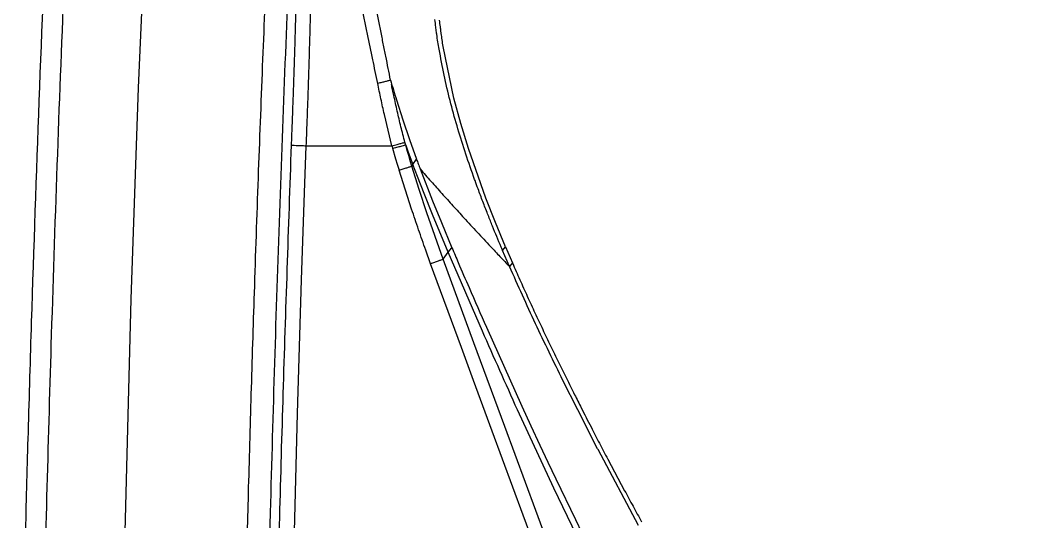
# Model space of a CAD drawing. Extents: x -51 to 27, y -13 to 136.
# Drawn here: x -50.55 to -40.82, y 61.93 to 66.73 of the extents above; entities that cross this region are included whole.
import ezdxf

# ---------------------------------------------------------------- set-up
doc = ezdxf.new("R2010")
doc.units = 0
doc.header["$MEASUREMENT"] = 0
doc.layers.add('GEOMETRY', color=2, linetype='Continuous', lineweight=25)

# ---------------------------------------------------------------- blocks, each defined once
blk = doc.blocks.new('2026 MONTERREY-BLOOM')
at = {"layer": 'GEOMETRY'}
for p, q in [((-37.7323, -17.6288), (-37.6473, -15.621)), ((-34.7089, -17.7253), (-34.8114, -17.2305)), ((-35.3159, -17.5528), (-35.3115, -17.574)), ((-35.3115, -17.574), (-35.3079, -17.5914)), ((-37.8035, -19.6527), (-37.7323, -17.6288)), ((-35.2594, -17.7438), (-35.1988, -17.9343)), ((-34.643, -17.9688), (-34.7089, -17.7253)), ((-35.3023, -18.1827), (-35.3751, -17.8829)), ((-35.1988, -17.9343), (-35.135, -18.1224)), ((-34.5691, -18.2098), (-34.643, -17.9688)), ((-36.1409, -18.6354), (-36.1242, -18.1827)), ((-36.1242, -18.1827), (-35.3023, -18.1827)), ((-35.3023, -18.1827), (-35.2949, -18.2102)), ((-35.1702, -18.1764), (-35.1776, -18.1496)), ((-35.1704, -18.1764), (-35.1459, -18.2437)), ((-35.156, -18.2271), (-35.1704, -18.1764)), ((-35.135, -18.1224), (-35.0669, -18.3116)), ((-35.2657, -18.3113), (-35.2949, -18.2102)), ((-35.1417, -18.2778), (-35.156, -18.2271)), ((-35.1459, -18.2437), (-35.101, -18.3635)), ((-35.1272, -18.3284), (-35.1417, -18.2778)), ((-34.4009, -18.6853), (-34.5691, -18.2098)), ((-35.2503, -18.3615), (-35.2657, -18.3113)), ((-35.2348, -18.4118), (-35.2503, -18.3615)), ((-35.1122, -18.379), (-35.1272, -18.3284)), ((-35.101, -18.3635), (-35.1122, -18.379)), ((-35.0422, -18.6015), (-35.1121, -18.3789)), ((-35.1012, -18.3635), (-35.0669, -18.3116)), ((-35.0577, -18.4775), (-35.1012, -18.3635)), ((-35.2336, -18.4157), (-35.2348, -18.4118)), ((-35.1134, -18.7906), (-35.2336, -18.4157)), ((-34.9935, -18.6414), (-35.0577, -18.4775)), ((-35.0318, -18.4053), (-34.913, -18.71)), ((-36.1694, -19.467), (-36.1409, -18.6354)), ((-34.9683, -18.8249), (-35.0422, -18.6015)), ((-34.9131, -18.8412), (-34.9935, -18.6414)), ((-34.913, -18.71), (-34.8285, -18.9174)), ((-34.3089, -18.9198), (-34.4009, -18.6853)), ((-34.8124, -19.2701), (-34.9683, -18.8249)), ((-34.7619, -19.2035), (-34.9131, -18.8412)), ((-34.8285, -18.9174), (-34.7266, -19.161)), ((-34.2127, -19.1522), (-34.3089, -18.9198)), ((-34.7619, -19.2035), (-34.7266, -19.161)), ((-34.2405, -19.1871), (-34.2127, -19.1521)), ((-34.2127, -19.1521), (-34.1468, -19.3064)), ((-34.9314, -19.3136), (-34.9781, -19.1838)), ((-34.8124, -19.2701), (-34.7619, -19.2035)), ((-34.4344, -19.9598), (-34.7619, -19.2035)), ((-34.1745, -19.3406), (-34.2405, -19.1871)), ((-34.6362, -20.1166), (-34.9314, -19.3136)), ((-34.5173, -20.0721), (-34.8124, -19.2701)), ((-34.1468, -19.3064), (-34.1745, -19.3406)), ((-36.2093, -20.7501), (-36.1694, -19.467)), ((-37.9106, -23.6985), (-37.8035, -19.6527)), ((-34.3963, -19.9232), (-34.0567, -20.6801)), ((-34.5191, -20.4346), (-34.6362, -20.1166)), ((-34.2205, -20.8761), (-34.5173, -20.0721)), ((-34.3402, -20.9203), (-34.5191, -20.4346)), ((-33.5208, -20.7164), (-33.6623, -20.4337)), ((-33.7496, -21.4666), (-34.0976, -20.7159)), ((-34.0567, -20.6801), (-33.9706, -20.8674)), ((-33.3301, -21.0876), (-33.5208, -20.7164)), ((-36.2754, -23.3138), (-36.2093, -20.7501)), ((-34.0441, -21.7234), (-34.3402, -20.9203)), ((-33.923, -21.68), (-34.2205, -20.8761)), ((-33.9706, -20.8674), (-33.8835, -21.0543)), ((-33.8835, -21.0543), (-33.8074, -21.2161)), ((-33.3253, -21.0967), (-33.3301, -21.0876)), ((-32.9367, -21.8237), (-33.3253, -21.0967)), ((-33.2323, -21.1866), (-33.0705, -21.49)), ((-33.8074, -21.2161), (-33.7304, -21.3777)), ((-33.7304, -21.3777), (-33.5416, -21.7673)), ((-33.3903, -22.2112), (-33.7496, -21.4666)), ((-33.6252, -22.4833), (-33.923, -21.68)), ((-33.8965, -22.1234), (-34.0441, -21.7234)), ((-33.5416, -21.7673), (-33.4796, -21.8938))]:
    blk.add_line(p, q, dxfattribs=at)
at = {"layer": 'GEOMETRY', "flags": 128}
for points in [[(-36.264, -18.1307), (-36.2621, -18.0796), (-36.2602, -18.0285)], [(-36.2658, -18.1775), (-36.2649, -18.1541), (-36.264, -18.1307)]]:
    blk.add_lwpolyline(points, dxfattribs=at)
at = {"layer": 'GEOMETRY'}
for points, knots in [([(-36.6427, -38.9849), (-36.6428, -38.748), (-36.6429, -38.2513), (-36.6431, -37.4958), (-36.643, -36.7174), (-36.6423, -35.9379), (-36.6409, -35.1552), (-36.6388, -34.37), (-36.6343, -33.1243), (-36.6247, -31.4274), (-36.6007, -28.7277), (-36.5557, -25.4875), (-36.48, -22.0033), (-36.3837, -18.8258), (-36.2694, -15.9518), (-36.1467, -13.5568), (-36.0218, -11.6425), (-35.9083, -10.2086), (-35.8038, -9.1111), (-35.7174, -8.3466), (-35.6715, -7.9173), (-35.5982, -7.4928), (-35.4908, -7.0801), (-35.3398, -6.6435), (-35.1358, -6.1898), (-34.8703, -5.7277), (-34.5603, -5.2943), (-34.2088, -4.8937), (-33.8193, -4.53), (-33.3956, -4.2066), (-32.942, -3.9269), (-32.4916, -3.7075), (-32.0535, -3.5411), (-31.634, -3.4198), (-31.1992, -3.3309), (-30.7502, -3.28), (-30.3002, -3.2288), (-29.6557, -3.1612), (-28.8172, -3.0818), (-27.5048, -2.9746), (-25.9207, -2.8687), (-23.9532, -2.7617), (-21.8759, -2.6679), (-19.6786, -2.5868), (-17.2507, -2.5139), (-14.59, -2.4519), (-11.7055, -2.4029), (-8.8195, -2.3695), (-5.9364, -2.3497), (-3.0548, -2.3416), (-0.5983, -2.3393), (1.4461, -2.34), (3.0915, -2.3423), (4.7536, -2.3465), (6.4156, -2.3534), (8.0545, -2.3645), (10.4077, -2.3864), (13.4813, -2.429), (16.9743, -2.5047), (20.1483, -2.6009), (23.0112, -2.7146), (25.3952, -2.8364), (27.3074, -2.9606), (28.7412, -3.0736), (29.84, -3.1777), (30.6063, -3.2639), (31.0378, -3.31), (31.4634, -3.3805), (31.8765, -3.4857), (32.3137, -3.6341), (32.7687, -3.8357), (33.2323, -4.0987), (33.6676, -4.4064), (34.0701, -4.7558), (34.436, -5.1433), (34.7616, -5.5651), (35.0437, -6.0171), (35.2785, -6.4922), (35.464, -6.9855), (35.6016, -7.491), (35.6829, -8.0099), (35.7387, -8.5338), (35.8146, -9.2299), (35.8967, -10.0974), (36.0051, -11.4079), (36.112, -12.9931), (36.2405, -15.3392), (36.3619, -18.1726), (36.4654, -21.4568), (36.5399, -24.7062), (36.5915, -27.9302), (36.6206, -30.8028), (36.6357, -33.3227), (36.6407, -34.9225), (36.6423, -35.9634), (36.6428, -36.4441), (36.643, -36.9237), (36.6431, -37.4023), (36.643, -37.8963), (36.6429, -38.4238), (36.6428, -38.792), (36.6428, -38.9849)], [0, 0, 0, 0, 0.005138, 0.010771, 0.016381, 0.022015, 0.027673, 0.03335, 0.039042, 0.054682, 0.070145, 0.097582, 0.124946, 0.145709, 0.16651, 0.187309, 0.197707, 0.208103, 0.218498, 0.221609, 0.224784, 0.227857, 0.230942, 0.234019, 0.237865, 0.24171, 0.245555, 0.249401, 0.253246, 0.257092, 0.260938, 0.264783, 0.267936, 0.271088, 0.274241, 0.277546, 0.280882, 0.284062, 0.291597, 0.299143, 0.312612, 0.326021, 0.341866, 0.357701, 0.373696, 0.394533, 0.415407, 0.436247, 0.457116, 0.477921, 0.498728, 0.51038, 0.52225, 0.534405, 0.54642, 0.558287, 0.569942, 0.597446, 0.624936, 0.645697, 0.666299, 0.687058, 0.697455, 0.707849, 0.718242, 0.721382, 0.724571, 0.72765, 0.730727, 0.733804, 0.737651, 0.741498, 0.745344, 0.74919, 0.753036, 0.756881, 0.760725, 0.76457, 0.768352, 0.772136, 0.775907, 0.779727, 0.783559, 0.79109, 0.798621, 0.812071, 0.825537, 0.849567, 0.873561, 0.896782, 0.920041, 0.943476, 0.95907, 0.97468, 0.978164, 0.981639, 0.985104, 0.988563, 0.992016, 0.995816, 1, 1, 1, 1]), ([(-36.8548, -34.3243), (-36.8526, -33.7503), (-36.8482, -32.6189), (-36.8367, -30.9464), (-36.8217, -29.3223), (-36.8021, -27.6868), (-36.781, -26.2808), (-36.7601, -25.0944), (-36.7421, -24.1765), (-36.7226, -23.2752), (-36.7016, -22.3907), (-36.6783, -21.4892), (-36.6519, -20.5587), (-36.6205, -19.5498), (-36.5846, -18.5012), (-36.5441, -17.4305), (-36.5007, -16.3922), (-36.4538, -15.3678), (-36.4019, -14.3363), (-36.3496, -13.3956), (-36.2983, -12.5602), (-36.25, -11.8391), (-36.1974, -11.1217), (-36.1395, -10.4062), (-36.0753, -9.6874), (-36.0054, -8.9754), (-35.9523, -8.4997), (-35.9262, -8.2659)], [0, 0, 0, 0, 0.066008, 0.130127, 0.192358, 0.2528, 0.318237, 0.354073, 0.38927, 0.423828, 0.457747, 0.491028, 0.527541, 0.564804, 0.607124, 0.648203, 0.688039, 0.726636, 0.766144, 0.806825, 0.834987, 0.862402, 0.889945, 0.917719, 0.944956, 0.972938, 1, 1, 1, 1]), ([(-38.5675, -19.9957), (-38.5487, -19.4177), (-38.5115, -18.2674), (-38.4441, -16.5546), (-38.3669, -14.8707), (-38.2808, -13.2245), (-38.2095, -12.1416), (-38.1743, -11.6074)], [0, 0, 0, 0, 0.2065656, 0.4111414, 0.6123268, 0.8087657, 1, 1, 1, 1]), ([(-38.7592, -19.8713), (-38.7361, -19.1643), (-38.6901, -17.7572), (-38.6286, -16.3506), (-38.598, -15.6508)], [0, 0, 0, 0, 0.502422, 1, 1, 1, 1]), ([(-36.085, -16.9975), (-36.0841, -16.9653), (-36.0823, -16.9009), (-36.0806, -16.837), (-36.0797, -16.805)], [0, 0, 0, 0, 0.500276, 1, 1, 1, 1]), ([(-35.41, -17.0817), (-35.4183, -17.0401), (-35.4351, -16.9557), (-35.4512, -16.872), (-35.4594, -16.8296)], [0, 0, 0, 0, 0.493492, 1, 1, 1, 1]), ([(-36.2332, -17.2493), (-36.232, -17.2096), (-36.2296, -17.1303), (-36.2274, -17.0517), (-36.2263, -17.0124)], [0, 0, 0, 0, 0.5, 1, 1, 1, 1]), ([(-36.0964, -17.3886), (-36.0944, -17.323), (-36.0904, -17.1917), (-36.0868, -17.0622), (-36.085, -16.9975)], [0, 0, 0, 0, 0.500137, 1, 1, 1, 1]), ([(-34.8503, -17.2578), (-34.858, -17.2105), (-34.8658, -17.1622), (-34.8735, -17.1076), (-34.8768, -17.0838), (-34.8829, -17.0371), (-34.8876, -16.9965), (-34.8904, -16.9726)], [0, 0, 0, 0, 0.499994, 0.509258, 0.574603, 0.749998, 1, 1, 1, 1]), ([(-34.8114, -17.2305), (-34.8178, -17.1888), (-34.8242, -17.1472), (-34.8299, -17.1053), (-34.83, -17.1049), (-34.8301, -17.1035), (-34.8308, -17.0983), (-34.8336, -17.0778), (-34.8388, -17.0374), (-34.8429, -17.0008), (-34.8453, -16.9799)], [0, 0, 0, 0, 0.499995, 0.500132, 0.501262, 0.504443, 0.51655, 0.563739, 0.749998, 1, 1, 1, 1]), ([(-35.4392, -17.5847), (-35.455, -17.5088), (-35.4878, -17.3508), (-35.52, -17.1948), (-35.5367, -17.1138)], [0, 0, 0, 0, 0.4805752, 1, 1, 1, 1]), ([(-35.3854, -17.2047), (-35.3895, -17.1843), (-35.3978, -17.1432), (-35.4059, -17.1023), (-35.41, -17.0817)], [0, 0, 0, 0, 0.4976944, 1, 1, 1, 1]), ([(-35.3614, -17.3251), (-35.3654, -17.3052), (-35.3734, -17.265), (-35.3814, -17.2249), (-35.3854, -17.2047)], [0, 0, 0, 0, 0.4954447, 1, 1, 1, 1]), ([(-36.2394, -17.4431), (-36.2383, -17.4107), (-36.2362, -17.3459), (-36.2342, -17.2815), (-36.2332, -17.2493)], [0, 0, 0, 0, 0.4999999, 1, 1, 1, 1]), ([(-34.6042, -18.2313), (-34.6541, -18.0717), (-34.7541, -17.7524), (-34.8183, -17.4227), (-34.8503, -17.2578)], [0, 0, 0, 0, 0.500029, 1, 1, 1, 1]), ([(-36.1096, -17.7854), (-36.1072, -17.719), (-36.1026, -17.5864), (-36.0985, -17.4546), (-36.0964, -17.3886)], [0, 0, 0, 0, 0.499897, 1, 1, 1, 1]), ([(-35.3159, -17.5528), (-35.3233, -17.5155), (-35.3385, -17.4394), (-35.3536, -17.3637), (-35.3614, -17.3251)], [0, 0, 0, 0, 0.4894422, 1, 1, 1, 1]), ([(-36.2484, -17.7076), (-36.2469, -17.6634), (-36.2437, -17.575), (-36.2408, -17.4871), (-36.2394, -17.4431)], [0, 0, 0, 0, 0.5, 1, 1, 1, 1]), ([(-35.3159, -17.5528), (-35.322, -17.555), (-35.334, -17.5595), (-35.3641, -17.5679), (-35.3998, -17.5766), (-35.4261, -17.582), (-35.4392, -17.5847)], [0, 0, 0, 0, 0.2500008, 0.4999993, 0.7500053, 1, 1, 1, 1]), ([(-35.3751, -17.8829), (-35.3861, -17.8331), (-35.4081, -17.7337), (-35.4288, -17.6343), (-35.4392, -17.5847)], [0, 0, 0, 0, 0.5010951, 1, 1, 1, 1]), ([(-35.3159, -17.5528), (-35.3068, -17.5845), (-35.2884, -17.6483), (-35.2691, -17.7119), (-35.2594, -17.7438)], [0, 0, 0, 0, 0.497647, 1, 1, 1, 1]), ([(-35.2844, -17.702), (-35.2883, -17.6835), (-35.2962, -17.6467), (-35.304, -17.6098), (-35.3079, -17.5914)], [0, 0, 0, 0, 0.499978, 1, 1, 1, 1]), ([(-35.2516, -17.8509), (-35.2572, -17.826), (-35.2683, -17.7764), (-35.279, -17.7267), (-35.2844, -17.702)], [0, 0, 0, 0, 0.501415, 1, 1, 1, 1]), ([(-36.1242, -18.1827), (-36.1217, -18.1165), (-36.1167, -17.9841), (-36.1119, -17.8516), (-36.1096, -17.7854)], [0, 0, 0, 0, 0.4995748, 1, 1, 1, 1]), ([(-35.2163, -18.0005), (-35.2224, -17.9755), (-35.2345, -17.9257), (-35.2459, -17.8758), (-35.2516, -17.8509)], [0, 0, 0, 0, 0.500785, 1, 1, 1, 1]), ([(-35.1776, -18.1496), (-35.1843, -18.1249), (-35.1977, -18.0753), (-35.2101, -18.0255), (-35.2163, -18.0005)], [0, 0, 0, 0, 0.497657, 1, 1, 1, 1]), ([(-36.4951, -27.6862), (-36.4697, -26.1016), (-36.4317, -23.7251), (-36.3484, -20.5556), (-36.2933, -18.9708), (-36.2658, -18.1775)], [0, 0, 0, 0, 0.499858, 0.749638, 1, 1, 1, 1]), ([(-36.2658, -18.1775), (-36.2628, -18.1776), (-36.2569, -18.1778), (-36.2238, -18.179), (-36.178, -18.1807), (-36.1421, -18.1821), (-36.1242, -18.1827)], [0, 0, 0, 0, 0.250009, 0.499999, 0.750003, 1, 1, 1, 1]), ([(-35.3023, -18.1827), (-35.2856, -18.1783), (-35.2542, -18.1699), (-35.2162, -18.1598), (-35.1907, -18.1531), (-35.1817, -18.1507), (-35.1776, -18.1496)], [0, 0, 0, 0, 0.304733, 0.573069, 0.804865, 1, 1, 1, 1]), ([(-35.1702, -18.1764), (-35.1743, -18.1775), (-35.1831, -18.1799), (-35.2086, -18.1868), (-35.2466, -18.1971), (-35.2782, -18.2057), (-35.2949, -18.2102)], [0, 0, 0, 0, 0.195096, 0.426881, 0.69523, 1, 1, 1, 1]), ([(-34.4307, -18.7182), (-34.446, -18.678), (-34.4713, -18.6111), (-34.501, -18.5303), (-34.5447, -18.4087), (-34.5768, -18.3131), (-34.6042, -18.2313)], [0, 0, 0, 0, 0.250002, 0.415489, 0.500006, 1, 1, 1, 1]), ([(-35.2336, -18.4157), (-35.2202, -18.4116), (-35.1933, -18.4035), (-35.1572, -18.3926), (-35.1278, -18.3837), (-35.1173, -18.3805), (-35.1121, -18.3789)], [0, 0, 0, 0, 0.249654, 0.499456, 0.749541, 1, 1, 1, 1]), ([(-35.0669, -18.3116), (-35.0612, -18.3269), (-35.0496, -18.3582), (-35.0378, -18.3894), (-35.0318, -18.4053)], [0, 0, 0, 0, 0.489609, 1, 1, 1, 1]), ([(-35.0318, -18.4053), (-34.9973, -18.4447), (-34.9283, -18.5234), (-34.8581, -18.6018), (-34.8231, -18.6409)], [0, 0, 0, 0, 0.500831, 1, 1, 1, 1]), ([(-34.8231, -18.6409), (-34.788, -18.6799), (-34.718, -18.7578), (-34.647, -18.8354), (-34.6116, -18.8742)], [0, 0, 0, 0, 0.500618, 1, 1, 1, 1]), ([(-34.2405, -19.1871), (-34.241, -19.1859), (-34.2457, -19.175), (-34.2786, -19.0974), (-34.3122, -19.0167), (-34.3553, -18.9104), (-34.3866, -18.8321), (-34.4155, -18.7576), (-34.4307, -18.7182)], [0, 0, 0, 0, 0.007413, 0.070487, 0.499998, 0.526527, 0.749999, 1, 1, 1, 1]), ([(-34.9781, -19.1838), (-35.0012, -19.1185), (-35.0473, -18.9878), (-35.0913, -18.8563), (-35.1134, -18.7906)], [0, 0, 0, 0, 0.5, 1, 1, 1, 1]), ([(-34.6116, -18.8742), (-34.5906, -18.8971), (-34.5485, -18.943), (-34.5062, -18.9887), (-34.4851, -19.0115)], [0, 0, 0, 0, 0.500469, 1, 1, 1, 1]), ([(-34.4851, -19.0115), (-34.4639, -19.0343), (-34.4214, -19.0801), (-34.3786, -19.1257), (-34.3571, -19.1485)], [0, 0, 0, 0, 0.498991, 1, 1, 1, 1]), ([(-34.7266, -19.161), (-34.7065, -19.2085), (-34.6524, -19.3359), (-34.5427, -19.5901), (-34.452, -19.7964), (-34.3963, -19.9232)], [0, 0, 0, 0, 0.186383, 0.500001, 1, 1, 1, 1]), ([(-34.3571, -19.1485), (-34.3269, -19.1806), (-34.2663, -19.2448), (-34.2049, -19.3086), (-34.1742, -19.3405)], [0, 0, 0, 0, 0.499875, 1, 1, 1, 1]), ([(-34.9314, -19.3136), (-34.9182, -19.3087), (-34.8918, -19.2991), (-34.8563, -19.2861), (-34.8276, -19.2756), (-34.8174, -19.2719), (-34.8124, -19.2701)], [0, 0, 0, 0, 0.249992, 0.500001, 0.749995, 1, 1, 1, 1]), ([(-33.6623, -20.4337), (-33.7509, -20.2527), (-33.928, -19.8911), (-34.0921, -19.524), (-34.1742, -19.3405)], [0, 0, 0, 0, 0.500243, 1, 1, 1, 1]), ([(-34.1465, -19.3063), (-34.123, -19.3601), (-34.0761, -19.4671), (-34.0279, -19.5735), (-34.0038, -19.6264)], [0, 0, 0, 0, 0.502267, 1, 1, 1, 1]), ([(-34.0038, -19.6264), (-33.9917, -19.6529), (-33.9675, -19.706), (-33.943, -19.7589), (-33.9307, -19.7853)], [0, 0, 0, 0, 0.500151, 1, 1, 1, 1]), ([(-33.9307, -19.7853), (-33.9184, -19.8116), (-33.8938, -19.8644), (-33.8689, -19.9171), (-33.8565, -19.9435)], [0, 0, 0, 0, 0.4985707, 1, 1, 1, 1]), ([(-38.8679, -24.1149), (-38.8526, -23.4075), (-38.8364, -22.6601), (-38.8091, -21.5992), (-38.7902, -20.892), (-38.7699, -20.2249), (-38.7592, -19.8713)], [0, 0, 0, 0, 0.5, 0.528307, 0.75, 1, 1, 1, 1]), ([(-38.7894, -38.9849), (-38.7895, -38.8261), (-38.7896, -38.4911), (-38.7898, -37.9632), (-38.7899, -37.3856), (-38.7897, -36.7607), (-38.7892, -36.0912), (-38.7881, -35.3794), (-38.7863, -34.6011), (-38.7835, -33.7564), (-38.7794, -32.8459), (-38.7739, -31.8973), (-38.7669, -30.9139), (-38.7571, -29.8019), (-38.7439, -28.5599), (-38.7261, -27.1879), (-38.7043, -25.7845), (-38.678, -24.3567), (-38.6468, -22.9114), (-38.6108, -21.4558), (-38.5819, -20.4828), (-38.5675, -19.9957)], [0, 0, 0, 0, 0.025085, 0.052924, 0.083384, 0.116332, 0.151633, 0.189155, 0.228763, 0.274582, 0.322585, 0.372596, 0.424436, 0.477926, 0.548268, 0.620638, 0.694667, 0.769986, 0.846227, 0.923021, 1, 1, 1, 1]), ([(-34.0976, -20.7159), (-34.1543, -20.5901), (-34.2677, -20.3385), (-34.3789, -20.086), (-34.4344, -19.9598)], [0, 0, 0, 0, 0.500374, 1, 1, 1, 1]), ([(-33.7052, -20.2578), (-33.68, -20.3091), (-33.6289, -20.4132), (-33.5768, -20.517), (-33.5504, -20.5697)], [0, 0, 0, 0, 0.49226, 1, 1, 1, 1]), ([(-33.5504, -20.5697), (-33.5399, -20.5906), (-33.5188, -20.6323), (-33.4977, -20.674), (-33.4871, -20.6948)], [0, 0, 0, 0, 0.500878, 1, 1, 1, 1]), ([(-33.4871, -20.6948), (-33.4714, -20.7256), (-33.4401, -20.7872), (-33.4084, -20.8487), (-33.3926, -20.8794)], [0, 0, 0, 0, 0.500045, 1, 1, 1, 1]), ([(-33.3926, -20.8794), (-33.3794, -20.905), (-33.3528, -20.9564), (-33.3261, -21.0077), (-33.3127, -21.0334)], [0, 0, 0, 0, 0.499088, 1, 1, 1, 1]), ([(-33.3127, -21.0334), (-33.2994, -21.0589), (-33.2727, -21.11), (-33.2458, -21.1611), (-33.2323, -21.1866)], [0, 0, 0, 0, 0.500432, 1, 1, 1, 1]), ([(-33.0705, -21.49), (-33.0434, -21.54), (-32.9898, -21.6393), (-32.9354, -21.7383), (-32.9084, -21.7874)], [0, 0, 0, 0, 0.503932, 1, 1, 1, 1])]:
    blk.add_open_spline(points, degree=3, knots=knots, dxfattribs=at)
for points in [[(-36.2263, -17.0124), (-36.2254, -16.9828), (-36.2238, -16.9236), (-36.2222, -16.8647), (-36.2214, -16.8352)], [(-35.5367, -17.1138), (-35.5452, -17.0723), (-35.5621, -16.9894), (-35.5782, -16.907), (-35.5862, -16.8659)], [(-36.2541, -17.8628), (-36.2531, -17.837), (-36.2512, -17.7852), (-36.2494, -17.7335), (-36.2484, -17.7076)], [(-36.2602, -18.0285), (-36.2592, -18.0009), (-36.2571, -17.9457), (-36.2551, -17.8905), (-36.2541, -17.8628)], [(-33.8565, -19.9435), (-33.8315, -19.996), (-33.7816, -20.1009), (-33.7306, -20.2055), (-33.7052, -20.2578)]]:
    blk.add_open_spline(points, degree=3, dxfattribs=at)

msp = doc.modelspace()

# ---------------------------------------------------------------- block references
msp.add_blockref('2026 MONTERREY-BLOOM', (-11.682, 83.7145))

doc.saveas('drawing.dxf')
